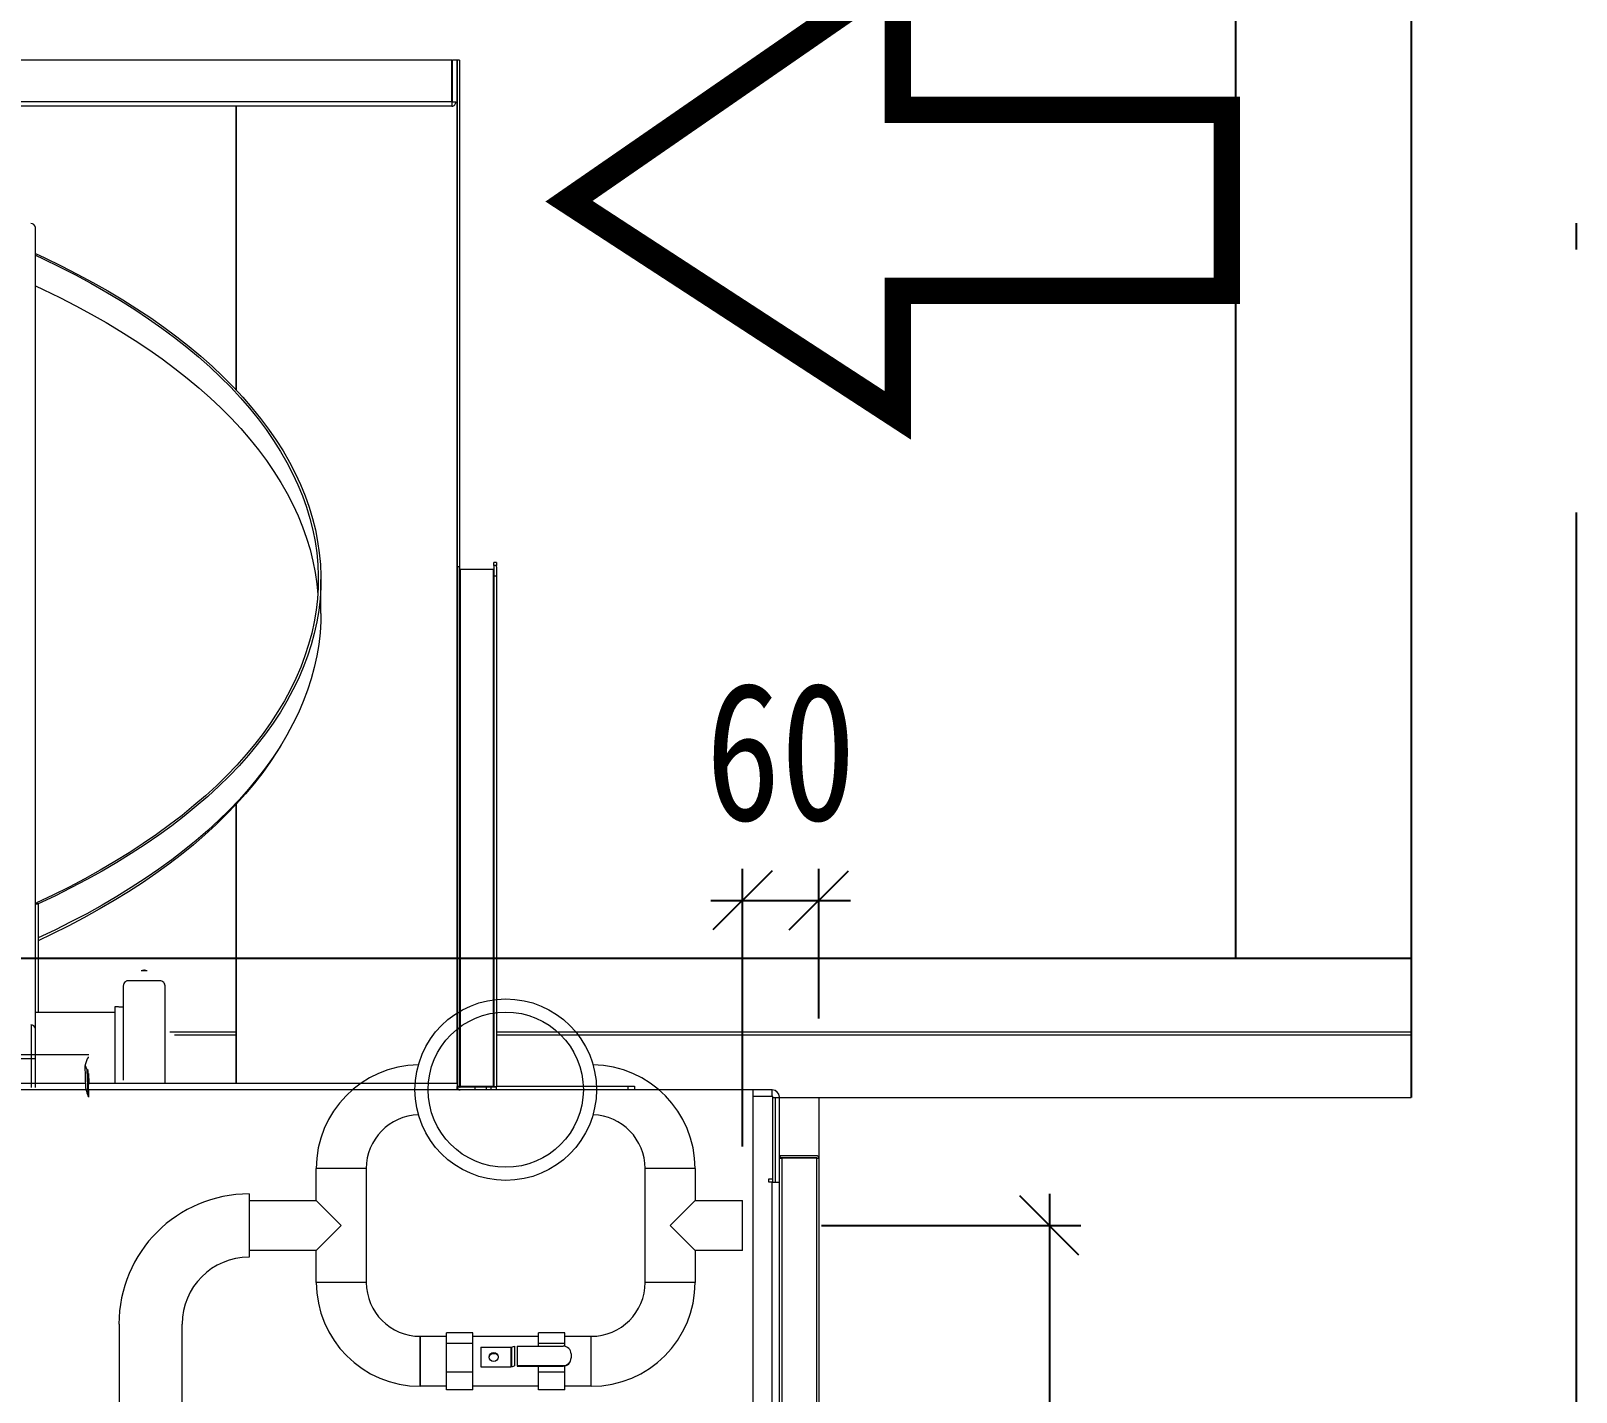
# Model space of a CAD drawing. Extents: x -2187 to 96136, y -11110 to 52208.
# Drawn here: x 36051 to 37226, y 20215 to 21249 of the extents above; entities that cross this region are included whole.
import ezdxf

# ---------------------------------------------------------------- set-up
doc = ezdxf.new("R2010")
doc.units = 0
doc.header["$LTSCALE"] = 1000
doc.header["$MEASUREMENT"] = 0
doc.linetypes.add('ACAD_ISO02W100', pattern=[15, 12, -3])
doc.linetypes.add('DOTE', pattern=[2.42, 2, -0.2, 0.02, -0.2])
for name, color, linetype in [('DIM_SYMB', 3, 'Continuous'), ('DOTE', 14, 'DOTE'), ('洗衣房设备', 4, 'Continuous'), ('设备型号', 7, 'Continuous')]:
    doc.layers.add(name, color=color, linetype=linetype)
doc.styles.add('-宋体', font='', dxfattribs={"width": 0.8})
doc.styles.get('-宋体').set_extended_font_data('SimSun')
doc.dimstyles.new('50', dxfattribs={"dimscale": 30, "dimtxt": 3.5, "dimasz": 1.5, "dimexe": 0.8, "dimexo": 2, "dimgap": 0.8, "dimtad": 1, "dimdec": 0, "dimrnd": 5, "dimzin": 0, "dimdsep": 46, "dimtxsty": '-宋体', "dimblk": 'OBLIQUE', "dimcen": 0.6, "dimdle": 0.8, "dimclrd": 6, "dimclre": 6, "dimclrt": 6, "dimadec": 0, "dimazin": 0, "dimtfac": 1, "dimtdec": 0, "dimtofl": 0, "dimtmove": 2, "dimatfit": 3, "dimldrblk": 'OBLIQUE', "dimfxl": 0, "dimtolj": 1, "dimtzin": 0, "dimarcsym": 0})

# ---------------------------------------------------------------- blocks, each defined once
blk = doc.blocks.new('_OBLIQUE')
at = {"color": 0, "linetype": 'ByBlock'}
blk.add_line((-0.5, -0.5), (0.5, 0.5), dxfattribs=at)
blk = doc.blocks.new('*D103')
at = {"layer": 'Defpoints', "color": 0, "linetype": 'ACAD_ISO02W100', "ltscale": 750}
for p in [(36592.1, 20341.5), (36415.4, 18776.3), (36825.3, 18776.3)]:
    blk.add_point(p, dxfattribs=at)
at = {"layer": '洗衣房设备', "color": 6, "linetype": 'ACAD_ISO02W100', "lineweight": -2, "ltscale": 750}
for p, q in [((36825.3, 20365.5), (36825.3, 18752.3)), ((36652.1, 20341.5), (36849.3, 20341.5)), ((36475.4, 18776.3), (36849.3, 18776.3))]:
    blk.add_line(p, q, dxfattribs=at)
at = {"layer": '洗衣房设备', "color": 6, "linetype": 'ACAD_ISO02W100', "lineweight": -2, "ltscale": 750, "xscale": 45, "yscale": 45, "zscale": 45}
for p, rotation in [((36825.3, 20341.5), 90), ((36825.3, 18776.3), 270)]:
    blk.add_blockref('_OBLIQUE', p, dxfattribs=dict(at, rotation=rotation))
at = {"layer": '洗衣房设备', "color": 6, "linetype": 'ACAD_ISO02W100', "ltscale": 750, "insert": (36748.8, 19558.9), "char_height": 105, "attachment_point": 5, "rotation": 90, "style": '-宋体'}
blk.add_mtext('\\A1;1565', dxfattribs=at)
blk = doc.blocks.new('*D106')
at = {"layer": 'Defpoints', "color": 0, "linetype": 'ACAD_ISO02W100', "ltscale": 750}
for p in [(36650.1, 20588.6), (36650.1, 20438.8), (36592.1, 20341.5)]:
    blk.add_point(p, dxfattribs=at)
at = {"layer": '洗衣房设备', "color": 6, "linetype": 'ACAD_ISO02W100', "lineweight": -2, "ltscale": 750}
for p, q in [((36592.1, 20401.5), (36592.1, 20612.6)), ((36650.1, 20498.8), (36650.1, 20612.6)), ((36568.1, 20588.6), (36674.1, 20588.6))]:
    blk.add_line(p, q, dxfattribs=at)
at = {"layer": '洗衣房设备', "color": 6, "linetype": 'ACAD_ISO02W100', "lineweight": -2, "ltscale": 750, "xscale": 45, "yscale": 45, "zscale": 45, "rotation": 180}
blk.add_blockref('_OBLIQUE', (36592.1, 20588.6), dxfattribs=at)
at = {"layer": '洗衣房设备', "color": 6, "linetype": 'ACAD_ISO02W100', "lineweight": -2, "ltscale": 750, "xscale": 45, "yscale": 45, "zscale": 45}
blk.add_blockref('_OBLIQUE', (36650.1, 20588.6), dxfattribs=at)
at = {"layer": '洗衣房设备', "color": 6, "linetype": 'ACAD_ISO02W100', "ltscale": 750, "insert": (36621.1, 20701.1), "char_height": 105, "attachment_point": 5, "style": '-宋体'}
blk.add_mtext('\\A1;60', dxfattribs=at)

msp = doc.modelspace()

# ---------------------------------------------------------------- linework, layer by layer
for p, q in [((37100.332, 21438.784), (37100.332, 20438.784)), ((36966.829, 21344.443), (36966.829, 20544.314))]:
    msp.add_line(p, q)
at = {"color": 7, "linetype": 'Continuous', "lineweight": 15}
for p, q in [((36371.106, 21227.001), (34859.088, 21227.001)), ((36371.106, 21195.501), (36371.106, 21227.001)), ((36371.106, 21227.001), (36371.606, 21227.001)), ((36371.606, 21195.501), (36371.606, 21227.001)), ((36374.204, 21227.001), (36371.606, 21227.001)), ((36375.03, 21227.001), (36374.204, 21227.001)), ((36375.03, 21227.001), (36375.03, 20449.501)), ((36375.03, 21227.001), (36375.097, 21227.001)), ((36375.03, 21227.001), (36375.03, 20449.501)), ((36375.097, 21227.001), (36375.097, 20842.127)), ((36377.097, 21227.001), (36375.097, 21227.001)), ((36377.097, 21227.001), (36377.097, 20842.127)), ((36371.24, 21192.001), (34858.954, 21192.001)), ((36371.106, 21195.501), (34859.088, 21195.501)), ((36207.012, 21192.001), (36207.012, 20976.714)), ((36371.606, 21195.501), (36374.204, 21195.501)), ((36054.607, 20490.94), (36054.607, 21099.986)), ((36375.097, 20842.127), (36375.097, 20447.001)), ((36377.097, 20842.127), (36375.097, 20842.127)), ((36375.097, 20842.127), (36375.097, 20447.001)), ((36376.762, 20842.127), (36376.762, 20447.001)), ((36376.762, 20842.127), (36376.762, 20447.001)), ((36377.097, 20842.127), (36377.097, 20447.001)), ((36377.097, 20842.127), (36377.097, 20447.001)), ((36377.597, 20840.174), (36402.597, 20840.174)), ((36377.597, 20840.174), (36377.597, 20447.001)), ((36377.597, 20840.174), (36377.597, 20447.001)), ((36402.597, 20840.174), (36402.597, 20447.001)), ((36402.597, 20840.174), (36402.597, 20447.001)), ((36405.097, 20845.297), (36403.097, 20845.297)), ((36403.097, 20843.177), (36403.097, 20845.297)), ((36403.097, 20843.177), (36403.097, 20835.297)), ((36405.097, 20843.177), (36403.097, 20843.177)), ((36403.097, 20835.297), (36405.097, 20835.297)), ((36403.097, 20835.297), (36403.097, 20447.001)), ((36403.097, 20835.297), (36403.097, 20447.001)), ((36405.097, 20845.297), (36405.097, 20843.177)), ((36405.097, 20842.127), (36405.097, 20843.177)), ((36405.097, 20842.127), (36405.097, 20447.001)), ((36405.097, 20842.127), (36405.097, 20447.001)), ((36271.607, 20806.68), (36271.607, 20832.529)), ((36207.012, 20661.412), (36207.012, 20449.501)), ((36207.012, 20661.412), (36207.012, 20449.501)), ((36056.607, 20585.729), (36054.607, 20585.729)), ((36055.392, 20586.63), (36056.737, 20585.879)), ((36055.392, 20586.63), (36055.392, 20585.729)), ((36056.607, 20585.729), (36056.607, 20503.401)), ((36056.737, 20585.879), (36056.737, 20560.03)), ((36056.737, 20563.989), (36056.607, 20563.929)), ((36056.737, 20561.404), (36056.607, 20561.344)), ((36056.737, 20560.03), (36056.607, 20560.103)), ((36139.485, 20534.965), (36135.128, 20534.965)), ((36121.407, 20523.501), (36121.407, 20452.708)), ((36134.42, 20527.501), (36125.407, 20527.501)), ((36138.75, 20527.423), (36135.863, 20527.423)), ((36149.207, 20527.501), (36140.193, 20527.501)), ((36153.207, 20452.708), (36153.207, 20523.501)), ((36116.988, 20507.651), (36115.107, 20507.651)), ((36115.107, 20507.651), (36115.107, 20449.809)), ((36115.107, 20503.401), (36054.607, 20503.401)), ((36051.607, 20490.94), (36051.607, 20493.849)), ((36051.607, 20446.48), (36051.607, 20490.94)), ((36054.607, 20446.48), (36054.607, 20490.94)), ((36156.802, 20488.784), (36207.012, 20488.784)), ((36376.762, 20488.784), (36377.597, 20488.784)), ((36376.762, 20488.784), (36377.597, 20488.784)), ((36402.597, 20488.784), (36403.097, 20488.784)), ((36402.597, 20488.784), (36403.097, 20488.784)), ((36405.097, 20488.784), (37100.332, 20488.784)), ((36405.097, 20488.784), (37100.332, 20488.784)), ((35620.341, 20471.401), (36095.354, 20471.401)), ((36054.607, 20468.258), (35620.341, 20468.258)), ((36092.527, 20463.171), (36093.84, 20460.106)), ((36093.008, 20445.897), (36092.527, 20463.171)), ((36094.062, 20468.075), (36092.537, 20463.537)), ((36093.84, 20460.106), (36094.381, 20440.698)), ((36094.661, 20440.086), (36094.108, 20459.921)), ((36092.908, 20449.501), (35620.341, 20449.501)), ((36094.374, 20458.714), (36094.917, 20439.233)), ((36094.969, 20439.337), (36094.434, 20458.544)), ((36095.213, 20449.501), (36094.686, 20449.501)), ((36094.998, 20456.937), (36095.196, 20449.841)), ((36375.097, 20449.501), (36095.704, 20449.501)), ((36121.407, 20452.708), (36121.377, 20451.968)), ((36153.333, 20449.539), (36153.207, 20452.708)), ((36376.762, 20447.501), (36377.597, 20447.501)), ((36376.762, 20447.501), (36377.597, 20447.501)), ((36402.597, 20447.501), (36403.097, 20447.501)), ((36402.597, 20447.501), (36403.097, 20447.501)), ((36405.097, 20447.501), (36505.097, 20447.501)), ((36405.097, 20447.501), (36505.097, 20447.501)), ((36505.097, 20447.501), (36510.097, 20447.501)), ((36505.097, 20444.501), (36505.097, 20447.501)), ((36505.097, 20447.501), (36510.097, 20447.501)), ((36505.097, 20444.501), (36505.097, 20447.501)), ((36510.097, 20447.501), (36510.097, 20444.501)), ((36510.097, 20447.501), (36510.097, 20444.501)), ((36093.361, 20444.501), (35680.097, 20444.501)), ((36600.097, 20444.501), (36095.4, 20444.501)), ((36375.097, 20444.501), (36375.097, 20447.001)), ((36375.097, 20444.501), (36375.097, 20447.001)), ((36377.195, 20446.501), (36375.097, 20446.501)), ((36377.195, 20446.501), (36375.097, 20446.501)), ((36377.597, 20446.501), (36377.195, 20446.501)), ((36377.597, 20446.501), (36377.195, 20446.501)), ((36402.597, 20447.001), (36377.597, 20447.001)), ((36402.597, 20447.001), (36377.597, 20447.001)), ((36405.097, 20446.501), (36377.597, 20446.501)), ((36405.097, 20446.501), (36377.597, 20446.501)), ((36388.597, 20446.501), (36388.597, 20444.501)), ((36388.597, 20446.501), (36388.597, 20444.501)), ((36397.597, 20444.501), (36397.597, 20446.501)), ((36397.597, 20444.501), (36397.597, 20446.501)), ((36401.01, 20444.501), (36401.01, 20446.501)), ((36401.01, 20444.501), (36401.01, 20446.501)), ((36403.097, 20447.001), (36405.097, 20447.001)), ((36403.097, 20447.001), (36405.097, 20447.001)), ((36405.097, 20444.501), (36405.097, 20446.501)), ((36405.097, 20444.501), (36405.097, 20446.501)), ((36614.697, 20444.501), (36600.097, 20444.501)), ((36600.097, 20058.901), (36600.097, 20444.501)), ((36614.697, 20444.501), (36600.097, 20444.501)), ((36600.097, 20058.901), (36600.097, 20444.501)), ((36615.097, 20439.501), (36600.097, 20439.501)), ((36614.697, 20439.501), (36600.097, 20439.501)), ((36615.097, 20439.501), (36600.097, 20439.501)), ((36614.697, 20439.501), (36600.097, 20439.501)), ((36614.697, 20439.501), (36614.697, 20444.501)), ((36614.697, 20439.501), (36614.697, 20444.501)), ((36615.097, 20377.001), (36615.097, 20439.501)), ((36615.097, 20377.001), (36615.097, 20439.501)), ((36615.097, 20374.501), (36615.097, 20439.101)), ((36615.097, 20374.501), (36615.097, 20439.101)), ((36615.097, 20438.784), (37100.332, 20438.784)), ((36615.097, 20438.784), (37100.332, 20438.784)), ((36617.097, 20374.501), (36617.097, 20438.784)), ((36617.097, 20374.501), (36617.097, 20438.784)), ((36620.097, 20374.501), (36620.097, 20439.101)), ((36620.097, 20374.501), (36620.097, 20439.101)), ((36650.097, 20438.784), (36650.097, 20392.601)), ((36648.197, 20394.501), (36620.097, 20394.501)), ((36648.197, 20394.501), (36620.097, 20394.501)), ((36648.197, 20393.001), (36620.097, 20393.001)), ((36648.197, 20393.001), (36620.097, 20393.001)), ((36620.097, 20392.601), (36621.997, 20392.601)), ((36620.097, 20392.601), (36621.997, 20392.601)), ((36648.197, 20392.601), (36621.997, 20392.601)), ((36621.997, 20392.601), (36621.997, 19586.401)), ((36648.197, 20392.601), (36621.997, 20392.601)), ((36621.997, 20392.601), (36621.997, 19586.401)), ((36648.197, 20392.601), (36648.197, 19586.401)), ((36648.197, 20392.601), (36650.097, 20392.601)), ((36648.197, 20392.601), (36648.197, 19586.401)), ((36648.197, 20392.601), (36650.097, 20392.601)), ((36650.097, 20392.601), (36650.097, 19586.401)), ((36268.097, 20360.501), (36268.097, 20384.717)), ((36306.097, 20384.717), (36306.097, 20298.286)), ((36518.097, 20298.286), (36518.097, 20384.717)), ((36556.097, 20384.717), (36556.097, 20360.501)), ((36612.197, 20374.501), (36612.197, 20377.001)), ((36612.197, 20377.001), (36615.097, 20377.001)), ((36612.197, 20374.501), (36612.197, 20377.001)), ((36612.197, 20377.001), (36615.097, 20377.001)), ((36217.097, 20365.501), (36217.097, 20317.501)), ((36614.697, 20374.501), (36612.197, 20374.501)), ((36614.697, 20374.501), (36612.197, 20374.501)), ((36614.697, 20374.501), (36615.097, 20374.501)), ((36614.697, 18734.501), (36614.697, 20374.501)), ((36614.697, 18734.501), (36614.697, 20374.501)), ((36614.697, 20374.501), (36615.097, 20374.501)), ((36615.097, 20374.501), (36620.097, 20374.501)), ((36615.097, 20374.501), (36620.097, 20374.501)), ((36620.097, 18734.501), (36620.097, 20374.501)), ((36620.097, 18734.501), (36620.097, 20374.501)), ((36217.097, 20360.501), (36268.097, 20360.501)), ((36287.097, 20341.501), (36268.097, 20360.501)), ((36556.097, 20360.501), (36537.097, 20341.501)), ((36556.097, 20360.501), (36592.097, 20360.501)), ((36592.097, 20322.501), (36592.097, 20360.501)), ((36268.097, 20322.501), (36287.097, 20341.501)), ((36537.097, 20341.501), (36556.097, 20322.501)), ((36268.097, 20322.501), (36217.097, 20322.501)), ((36268.097, 20298.286), (36268.097, 20322.501)), ((36592.097, 20322.501), (36556.097, 20322.501)), ((36556.097, 20322.501), (36556.097, 20298.286)), ((36118.274, 20266.501), (36118.274, 20196.501)), ((36165.865, 20268.001), (36165.87, 20268.001)), ((36166.274, 20196.501), (36166.274, 20266.501)), ((36367.097, 20251.842), (36367.097, 20260.02)), ((36387.097, 20260.02), (36367.097, 20260.02)), ((36387.097, 20251.842), (36387.097, 20260.02)), ((36457.097, 20260.02), (36437.097, 20260.02)), ((36437.097, 20251.842), (36437.097, 20260.02)), ((36457.097, 20251.842), (36457.097, 20260.02)), ((36347.097, 20257.286), (36367.097, 20257.286)), ((36347.097, 20257.286), (36347.097, 20219.286)), ((36347.097, 20219.473), (36347.097, 20257.286)), ((36387.097, 20251.842), (36367.097, 20251.842)), ((36367.097, 20230.108), (36367.097, 20251.842)), ((36387.097, 20257.286), (36437.097, 20257.286)), ((36387.097, 20230.108), (36387.097, 20251.842)), ((36393.248, 20249.005), (36393.248, 20234.154)), ((36393.248, 20249.005), (36416.065, 20249.005)), ((36416.065, 20249.005), (36416.065, 20234.154)), ((36416.42, 20249.036), (36418.759, 20249.67)), ((36416.42, 20249.036), (36416.42, 20234.184)), ((36418.759, 20249.67), (36418.759, 20234.818)), ((36420.891, 20249.851), (36455.777, 20249.851)), ((36420.891, 20249.851), (36420.891, 20235)), ((36457.097, 20251.842), (36437.097, 20251.842)), ((36437.097, 20249.851), (36437.097, 20251.842)), ((36457.097, 20257.286), (36477.097, 20257.286)), ((36457.097, 20249.706), (36457.097, 20251.842)), ((36477.097, 20219.473), (36477.097, 20257.286)), ((36477.097, 20219.286), (36477.097, 20257.286)), ((36461.777, 20243.911), (36461.777, 20240.94)), ((36387.097, 20230.108), (36367.097, 20230.108)), ((36367.097, 20216.552), (36367.097, 20230.108)), ((36387.097, 20216.552), (36387.097, 20230.108)), ((36393.248, 20234.154), (36416.065, 20234.154)), ((36416.42, 20234.184), (36418.759, 20234.818)), ((36420.891, 20235), (36420.891, 20234.719)), ((36420.891, 20235), (36455.777, 20235)), ((36420.891, 20234.719), (36455.777, 20234.719)), ((36437.097, 20230.108), (36437.097, 20234.719)), ((36457.097, 20230.108), (36437.097, 20230.108)), ((36437.097, 20216.552), (36437.097, 20230.108)), ((36457.097, 20230.108), (36457.097, 20234.865)), ((36457.097, 20216.552), (36457.097, 20230.108)), ((36347.097, 20219.286), (36347.097, 20219.473)), ((36367.097, 20219.286), (36347.097, 20219.286)), ((36387.097, 20216.552), (36367.097, 20216.552)), ((36437.097, 20219.286), (36387.097, 20219.286)), ((36457.097, 20216.552), (36437.097, 20216.552)), ((36477.097, 20219.286), (36457.097, 20219.286)), ((36477.097, 20219.286), (36477.097, 20219.473))]:
    msp.add_line(p, q, dxfattribs=at)
at = {"color": 8, "linetype": 'Continuous', "lineweight": 15}
for p, q in [((36207.347, 21192.001), (36207.347, 20976.359)), ((36371.606, 21195.501), (36371.106, 21195.501)), ((36207.347, 20661.773), (36207.347, 20449.501)), ((36207.347, 20661.773), (36207.347, 20449.501)), ((36160.338, 20486.384), (36207.012, 20486.384)), ((36376.762, 20486.384), (36377.597, 20486.384)), ((36376.762, 20486.384), (36377.597, 20486.384)), ((36402.597, 20486.384), (36403.097, 20486.384)), ((36402.597, 20486.384), (36403.097, 20486.384)), ((36405.097, 20486.384), (37100.332, 20486.384)), ((36405.097, 20486.384), (37100.332, 20486.384)), ((36376.762, 20447.001), (36375.097, 20447.001)), ((36376.762, 20447.001), (36375.097, 20447.001)), ((36306.097, 20384.717), (36268.097, 20384.717)), ((36556.097, 20384.717), (36518.097, 20384.717)), ((36306.097, 20298.286), (36268.097, 20298.286)), ((36556.097, 20298.286), (36518.097, 20298.286))]:
    msp.add_line(p, q, dxfattribs=at)
at = {"color": 7, "linetype": 'Continuous', "lineweight": 15, "flags": 128}
for points in [[(36054.607, 21080.158), (36061.77, 21076.831), (36074.257, 21070.786), (36086.428, 21064.577), (36098.273, 21058.207), (36109.784, 21051.682), (36120.954, 21045.006), (36131.774, 21038.183), (36142.238, 21031.219), (36152.337, 21024.117), (36162.066, 21016.883), (36171.417, 21009.522), (36180.384, 21002.039), (36188.96, 20994.438), (36197.14, 20986.727), (36204.919, 20978.908), (36212.29, 20970.989), (36219.249, 20962.974), (36225.79, 20954.87), (36231.91, 20946.68), (36237.604, 20938.413), (36242.868, 20930.072), (36247.699, 20921.663), (36252.093, 20913.194), (36256.048, 20904.668), (36259.559, 20896.093), (36262.626, 20887.474), (36265.246, 20878.817), (36267.417, 20870.128), (36269.137, 20861.413), (36270.406, 20852.679), (36271.223, 20843.93), (36271.586, 20835.174), (36271.496, 20826.415), (36270.953, 20817.661), (36269.958, 20808.917), (36268.51, 20800.19), (36266.611, 20791.485), (36264.262, 20782.808), (36261.465, 20774.165), (36258.221, 20765.563), (36254.534, 20757.007), (36250.405, 20748.503), (36245.838, 20740.056), (36240.835, 20731.674), (36235.4, 20723.361), (36229.537, 20715.124), (36223.249, 20706.968), (36216.542, 20698.898), (36209.419, 20690.92), (36201.886, 20683.04), (36193.948, 20675.264), (36185.61, 20667.595), (36176.878, 20660.041), (36167.759, 20652.606), (36158.257, 20645.294), (36148.381, 20638.112), (36138.136, 20631.064), (36127.531, 20624.155), (36116.571, 20617.39), (36105.265, 20610.773), (36093.62, 20604.309), (36081.646, 20598.002), (36069.348, 20591.858), (36056.737, 20585.879)], [(36054.607, 21080.158), (36061.77, 21076.831), (36074.257, 21070.786), (36086.428, 21064.577), (36098.273, 21058.207), (36109.784, 21051.682), (36120.954, 21045.006), (36131.774, 21038.183), (36142.238, 21031.219), (36152.337, 21024.117), (36162.066, 21016.883), (36171.417, 21009.522), (36180.384, 21002.039), (36188.96, 20994.438), (36197.14, 20986.727), (36204.919, 20978.908), (36212.29, 20970.989), (36219.249, 20962.974), (36225.79, 20954.87), (36231.91, 20946.68), (36237.604, 20938.413), (36242.868, 20930.072), (36247.699, 20921.663), (36252.093, 20913.194), (36256.048, 20904.668), (36259.559, 20896.093), (36262.626, 20887.474), (36265.246, 20878.817), (36267.417, 20870.128), (36269.137, 20861.413), (36270.406, 20852.679), (36271.223, 20843.93), (36271.586, 20835.174), (36271.496, 20826.415), (36270.953, 20817.661), (36269.958, 20808.917), (36268.51, 20800.19), (36266.611, 20791.485), (36264.262, 20782.808), (36261.465, 20774.165), (36258.221, 20765.563), (36254.534, 20757.007), (36250.405, 20748.503), (36245.838, 20740.056), (36240.835, 20731.674), (36235.4, 20723.361), (36229.537, 20715.124), (36223.249, 20706.968), (36216.542, 20698.898), (36209.419, 20690.92), (36201.886, 20683.04), (36193.948, 20675.264), (36185.61, 20667.595), (36176.878, 20660.041), (36167.759, 20652.606), (36158.257, 20645.294), (36148.381, 20638.112), (36138.136, 20631.064), (36127.531, 20624.155), (36116.571, 20617.39), (36105.265, 20610.773), (36093.62, 20604.309), (36081.646, 20598.002), (36069.348, 20591.858), (36056.737, 20585.879)], [(36054.607, 21078.79), (36060.408, 21076.087), (36072.858, 21070.061), (36084.991, 21063.87), (36096.8, 21057.52), (36108.277, 21051.015), (36119.412, 21044.359), (36130.2, 21037.557), (36140.632, 21030.614), (36150.701, 21023.534), (36160.4, 21016.322), (36169.722, 21008.983), (36178.661, 21001.523), (36187.212, 20993.946), (36195.367, 20986.257), (36203.122, 20978.463), (36210.47, 20970.568), (36217.408, 20962.577), (36223.93, 20954.497), (36230.031, 20946.333), (36235.708, 20938.09), (36240.956, 20929.775), (36245.772, 20921.392), (36250.153, 20912.948), (36254.095, 20904.449), (36257.596, 20895.9), (36260.653, 20887.307), (36263.265, 20878.676), (36265.429, 20870.014), (36267.145, 20861.326), (36268.41, 20852.617), (36269.224, 20843.895), (36269.586, 20835.166), (36269.497, 20826.434), (36268.955, 20817.706), (36267.963, 20808.989), (36266.519, 20800.288), (36264.626, 20791.61), (36262.284, 20782.959), (36259.496, 20774.343), (36256.262, 20765.767), (36252.586, 20757.236), (36248.47, 20748.758), (36243.916, 20740.338), (36238.929, 20731.981), (36233.51, 20723.694), (36227.665, 20715.481), (36221.397, 20707.35), (36214.71, 20699.305), (36207.609, 20691.351), (36200.099, 20683.496), (36192.185, 20675.742), (36183.872, 20668.098), (36175.167, 20660.566), (36166.075, 20653.153), (36156.603, 20645.864), (36146.756, 20638.704), (36136.543, 20631.677), (36125.969, 20624.789), (36115.043, 20618.045), (36103.771, 20611.448), (36092.162, 20605.004), (36080.224, 20598.716), (36067.964, 20592.59), (36055.392, 20586.63)], [(36054.607, 21078.79), (36060.408, 21076.087), (36072.858, 21070.061), (36084.991, 21063.87), (36096.8, 21057.52), (36108.277, 21051.015), (36119.412, 21044.359), (36130.2, 21037.557), (36140.632, 21030.614), (36150.701, 21023.534), (36160.4, 21016.322), (36169.722, 21008.983), (36178.661, 21001.523), (36187.212, 20993.946), (36195.367, 20986.257), (36203.122, 20978.463), (36210.47, 20970.568), (36217.408, 20962.577), (36223.93, 20954.497), (36230.031, 20946.333), (36235.708, 20938.09), (36240.956, 20929.775), (36245.772, 20921.392), (36250.153, 20912.948), (36254.095, 20904.449), (36257.596, 20895.9), (36260.653, 20887.307), (36263.265, 20878.676), (36265.429, 20870.014), (36267.145, 20861.326), (36268.41, 20852.617), (36269.224, 20843.895), (36269.586, 20835.166), (36269.497, 20826.434), (36268.955, 20817.706), (36267.963, 20808.989), (36266.519, 20800.288), (36264.626, 20791.61), (36262.284, 20782.959), (36259.496, 20774.343), (36256.262, 20765.767), (36252.586, 20757.236), (36248.47, 20748.758), (36243.916, 20740.338), (36238.929, 20731.981), (36233.51, 20723.694), (36227.665, 20715.481), (36221.397, 20707.35), (36214.71, 20699.305), (36207.609, 20691.351), (36200.099, 20683.496), (36192.185, 20675.742), (36183.872, 20668.098), (36175.167, 20660.566), (36166.075, 20653.153), (36156.603, 20645.864), (36146.756, 20638.704), (36136.543, 20631.677), (36125.969, 20624.789), (36115.043, 20618.045), (36103.771, 20611.448), (36092.162, 20605.004), (36080.224, 20598.716), (36067.964, 20592.59), (36055.392, 20586.63)], [(36054.607, 21055.526), (36060.65, 21052.709), (36073.102, 21046.675), (36085.237, 21040.477), (36097.047, 21034.12), (36108.524, 21027.607), (36119.66, 21020.943), (36130.446, 21014.133), (36140.877, 21007.182), (36150.943, 21000.094), (36160.64, 20992.874), (36169.959, 20985.527), (36178.894, 20978.058), (36187.44, 20970.473), (36195.589, 20962.777), (36203.338, 20954.974), (36210.68, 20947.071), (36217.61, 20939.072), (36224.123, 20930.984), (36230.215, 20922.812), (36235.882, 20914.561), (36241.12, 20906.238), (36245.925, 20897.847), (36250.294, 20889.396), (36254.224, 20880.889), (36257.712, 20872.332), (36260.755, 20863.732), (36263.353, 20855.095), (36265.502, 20846.425), (36267.201, 20837.73), (36268.45, 20829.016), (36269.206, 20820.897)], [(36271.607, 20806.68), (36271.496, 20800.566), (36270.953, 20791.812), (36269.958, 20783.069), (36268.51, 20774.341), (36266.611, 20765.636), (36264.262, 20756.959), (36261.465, 20748.316), (36258.221, 20739.714), (36254.534, 20731.158), (36250.405, 20722.654), (36245.838, 20714.208), (36240.835, 20705.825), (36235.4, 20697.513), (36229.537, 20689.275), (36223.249, 20681.119), (36216.542, 20673.049), (36209.419, 20665.071), (36201.886, 20657.192), (36193.948, 20649.415), (36185.61, 20641.747), (36176.878, 20634.192), (36167.759, 20626.757), (36158.257, 20619.445), (36148.381, 20612.263), (36138.136, 20605.215), (36127.531, 20598.306), (36116.571, 20591.541), (36105.265, 20584.924), (36093.62, 20578.46), (36081.646, 20572.154), (36069.348, 20566.009), (36056.737, 20560.03)], [(36271.607, 20806.68), (36271.496, 20800.566), (36270.953, 20791.812), (36269.958, 20783.069), (36268.51, 20774.341), (36266.611, 20765.636), (36264.262, 20756.959), (36261.465, 20748.316), (36258.221, 20739.714), (36254.534, 20731.158), (36250.405, 20722.654), (36245.838, 20714.208), (36240.835, 20705.825), (36235.4, 20697.513), (36229.537, 20689.275), (36223.249, 20681.119), (36216.542, 20673.049), (36209.419, 20665.071), (36201.886, 20657.192), (36193.948, 20649.415), (36185.61, 20641.747), (36176.878, 20634.192), (36167.759, 20626.757), (36158.257, 20619.445), (36148.381, 20612.263), (36138.136, 20605.215), (36127.531, 20598.306), (36116.571, 20591.541), (36105.265, 20584.924), (36093.62, 20578.46), (36081.646, 20572.154), (36069.348, 20566.009), (36056.737, 20560.03)], [(36241.501, 20706.897), (36238.678, 20702.285), (36233.235, 20693.996), (36227.364, 20685.782), (36221.071, 20677.649), (36214.358, 20669.603), (36207.232, 20661.649), (36199.695, 20653.793), (36191.755, 20646.04), (36183.416, 20638.396), (36174.684, 20630.866), (36165.565, 20623.454), (36156.065, 20616.167), (36146.191, 20609.01), (36135.951, 20601.986), (36125.349, 20595.101), (36114.396, 20588.361), (36103.096, 20581.768), (36091.46, 20575.329), (36079.494, 20569.047), (36067.207, 20562.927), (36056.607, 20557.897)], [(36241.5, 20706.896), (36238.678, 20702.285), (36233.235, 20693.996), (36227.364, 20685.782), (36221.071, 20677.649), (36214.358, 20669.603), (36207.232, 20661.649), (36199.695, 20653.793), (36191.755, 20646.04), (36183.416, 20638.396), (36174.684, 20630.866), (36165.565, 20623.454), (36156.065, 20616.167), (36146.191, 20609.01), (36135.951, 20601.986), (36125.349, 20595.101), (36114.396, 20588.361), (36103.096, 20581.768), (36091.46, 20575.329), (36079.494, 20569.047), (36067.207, 20562.927), (36056.607, 20557.897)]]:
    msp.add_lwpolyline(points, dxfattribs=at)
at = {"color": 7, "linetype": 'Continuous', "lineweight": 15}
for centre, radius in [((36412.097, 20444.717), 69), ((36412.097, 20444.717), 59), ((36402.978, 20241.555), 3.463)]:
    msp.add_circle(centre, radius, dxfattribs=at)
for centre, radius, start, end in [((36051.426, 21099.732), 3.191, 4.567388, 93.934319), ((36137.128, 20531.501), 4, 90, 120), ((36137.485, 20531.501), 4, 60, 90), ((36051.426, 20490.686), 3.191, 4.567388, 93.934319), ((36347.097, 20384.717), 79, 90.968801, 180), ((36477.097, 20384.717), 79, 0, 89.031199), ((36377.597, 20447.001), 2.5, 180, 270), ((36377.597, 20447.001), 2.5, 180, 270), ((36377.231, 20446.97), 0.47, 176.188739, 265.59805), ((36377.231, 20446.97), 0.47, 176.188739, 265.59805), ((36377.597, 20447.001), 0.5, 180, 270), ((36377.597, 20447.001), 0.5, 180, 270), ((36614.697, 20439.101), 5.4, 0, 90), ((36614.697, 20439.101), 5.4, 0, 90), ((36614.697, 20439.101), 0.4, 0, 90), ((36614.697, 20439.101), 0.4, 0, 90), ((36347.097, 20384.717), 41, 91.853835, 180), ((36477.097, 20384.717), 41, 0, 88.146165), ((36621.997, 20392.601), 1.9, 90, 180), ((36621.997, 20392.601), 1.9, 90, 180), ((36648.197, 20392.601), 1.9, 0, 90), ((36648.197, 20392.601), 1.9, 0, 90), ((36648.197, 20392.601), 0.4, 0, 90), ((36648.197, 20392.601), 0.4, 0, 90), ((36217.097, 20266.501), 99, 90, 180), ((36217.097, 20266.501), 51, 90, 180), ((36347.097, 20298.286), 79, 180, 270), ((36347.097, 20298.286), 41, 180, 270), ((36477.097, 20298.286), 41, 270, 0), ((36477.097, 20298.286), 79, 270, 0), ((36455.806, 20243.881), 5.971, 0.285811, 90.282987), ((36455.806, 20240.97), 5.971, 269.717013, 359.714189), ((36455.806, 20240.69), 5.971, 269.717013, 359.714189)]:
    msp.add_arc(centre, radius, start, end, dxfattribs=at)
for centre, start_param, end_param in [((36134.42, 20487.401), -0.0623846, 0), ((36140.193, 20487.401), 0, 0.0623846)]:
    msp.add_ellipse(centre, major_axis=(0, 40.1), ratio=0.57735027, start_param=start_param, end_param=end_param, dxfattribs=at)
for points in [[(36371.106, 21195.501), (36371.117, 21195.043), (36371.139, 21194.125), (36371.173, 21192.968), (36371.206, 21192.159), (36371.228, 21192.054), (36371.24, 21192.001)], [(36371.24, 21195.001), (36371.291, 21195.009), (36371.393, 21195.024), (36371.519, 21195.139), (36371.603, 21195.305), (36371.605, 21195.436), (36371.606, 21195.501)], [(36371.24, 21192.001), (36371.631, 21192.054), (36372.414, 21192.159), (36373.4, 21192.968), (36374.084, 21194.125), (36374.164, 21195.043), (36374.204, 21195.501)], [(36137.485, 20535.501), (36137.482, 20535.501), (36137.477, 20535.501), (36137.436, 20535.501), (36137.377, 20535.501), (36137.307, 20535.501), (36137.237, 20535.501), (36137.178, 20535.501), (36137.137, 20535.501), (36137.131, 20535.501), (36137.128, 20535.501)]]:
    msp.add_open_spline(points, degree=3, dxfattribs=at)
for points, knots in [([(36125.407, 20527.501), (36125.403, 20527.501), (36124.997, 20527.501), (36124.185, 20527.375), (36122.945, 20526.769), (36122.037, 20525.793), (36121.503, 20524.615), (36121.439, 20523.874), (36121.407, 20523.501)], [0, 0, 0, 0, 0.002157991, 0.21791224, 0.435566285, 0.713514451, 0.85596464, 1, 1, 1, 1]), ([(36153.207, 20523.501), (36153.142, 20524.022), (36153.012, 20525.075), (36152.14, 20526.349), (36150.858, 20527.275), (36149.763, 20527.501), (36149.211, 20527.501), (36149.207, 20527.501)], [0, 0, 0, 0, 0.2049311, 0.41470424, 0.70364386, 0.99784149, 1, 1, 1, 1]), ([(36121.407, 20507.504), (36121.226, 20507.492), (36120.738, 20507.461), (36119.809, 20507.449), (36118.769, 20507.481), (36117.866, 20507.55), (36117.229, 20507.62), (36117.025, 20507.647), (36116.974, 20507.653), (36117.006, 20507.649), (36117.018, 20507.647)], [0, 0, 0, 0, 0.098506702, 0.265452895, 0.436443981, 0.606809599, 0.771280147, 0.925009514, 0.971582091, 1, 1, 1, 1]), ([(36092.537, 20463.537), (36092.52, 20463.469), (36092.486, 20463.334), (36092.504, 20463.222), (36092.525, 20463.176), (36092.527, 20463.171)], [0, 0, 0, 0, 0.47014309, 0.94081355, 1, 1, 1, 1]), ([(36093.84, 20460.106), (36093.872, 20460.054), (36093.934, 20459.951), (36094.05, 20459.931), (36094.108, 20459.921)], [0, 0, 0, 0, 0.49798873, 1, 1, 1, 1]), ([(36094.349, 20468.555), (36094.286, 20468.473), (36094.165, 20468.312), (36094.096, 20468.153), (36094.062, 20468.075)], [0, 0, 0, 0, 0.51548859, 1, 1, 1, 1]), ([(36094.108, 20459.921), (36094.165, 20459.911), (36094.28, 20459.888), (36094.386, 20459.75), (36094.415, 20459.552), (36094.391, 20459.385), (36094.365, 20459.293), (36094.359, 20459.272)], [0, 0, 0, 0, 0.2565569, 0.51513662, 0.73716404, 0.94085669, 1, 1, 1, 1]), ([(36094.359, 20459.272), (36094.34, 20459.193), (36094.301, 20459.033), (36094.316, 20458.882), (36094.339, 20458.816), (36094.342, 20458.807)], [0, 0, 0, 0, 0.46190915, 0.92603163, 1, 1, 1, 1]), ([(36094.639, 20469.345), (36094.655, 20469.312), (36094.687, 20469.246), (36094.659, 20469.08), (36094.575, 20468.885), (36094.464, 20468.706), (36094.382, 20468.599), (36094.349, 20468.555)], [0, 0, 0, 0, 0.22111792, 0.4433378, 0.64937449, 0.85957305, 1, 1, 1, 1]), ([(36094.644, 20469.655), (36094.626, 20469.594), (36094.59, 20469.473), (36094.613, 20469.385), (36094.636, 20469.351), (36094.639, 20469.345)], [0, 0, 0, 0, 0.45822986, 0.91504464, 1, 1, 1, 1]), ([(36094.901, 20448.72), (36094.84, 20448.747), (36094.769, 20448.778), (36094.714, 20448.749), (36094.707, 20448.746)], [0, 0, 0, 0, 0.87569986, 1, 1, 1, 1]), ([(36094.901, 20448.72), (36094.958, 20448.7), (36095.049, 20448.669), (36095.153, 20448.709), (36095.213, 20448.793), (36095.24, 20448.918), (36095.238, 20449.093), (36095.213, 20449.225), (36095.198, 20449.306)], [0, 0, 0, 0, 0.26488492, 0.42761314, 0.55782869, 0.68862194, 0.80921893, 1, 1, 1, 1]), ([(36095.196, 20449.841), (36095.183, 20449.805), (36095.157, 20449.732), (36095.154, 20449.555), (36095.175, 20449.408), (36095.195, 20449.316), (36095.198, 20449.306)], [0, 0, 0, 0, 0.26812938, 0.53551667, 0.94888855, 1, 1, 1, 1]), ([(36094.381, 20440.698), (36094.149, 20441.523), (36093.681, 20443.184), (36093.233, 20444.989), (36093.008, 20445.897)], [0, 0, 0, 0, 0.49672341, 1, 1, 1, 1]), ([(36094.381, 20440.698), (36094.402, 20440.637), (36094.452, 20440.488), (36094.557, 20440.274), (36094.633, 20440.137), (36094.661, 20440.086)], [0, 0, 0, 0, 0.30670014, 0.74268653, 1, 1, 1, 1]), ([(36094.907, 20439.577), (36094.906, 20439.58), (36094.884, 20439.647), (36094.8, 20439.829), (36094.713, 20439.99), (36094.661, 20440.086)], [0, 0, 0, 0, 0.02125996, 0.42060232, 1, 1, 1, 1]), ([(36094.917, 20439.233), (36094.901, 20439.226), (36094.87, 20439.211), (36094.857, 20439.131), (36094.882, 20439.037), (36094.894, 20438.994)], [0, 0, 0, 0, 0.35204263, 0.70714804, 1, 1, 1, 1]), ([(36094.917, 20439.233), (36094.933, 20439.239), (36094.963, 20439.249), (36094.965, 20439.309), (36094.966, 20439.337)], [0, 0, 0, 0, 0.54544507, 1, 1, 1, 1]), ([(36399.575, 20241.468), (36399.644, 20241.789), (36399.794, 20242.484), (36400.462, 20243.376), (36401.411, 20244.053), (36402.551, 20244.382), (36403.73, 20244.329), (36404.823, 20243.91), (36405.705, 20243.164), (36406.286, 20242.243), (36406.371, 20241.562), (36406.408, 20241.267)], [0, 0, 0, 0, 0.09892447, 0.21409753, 0.3309448, 0.44795381, 0.56328285, 0.67773029, 0.79344672, 0.91061495, 1, 1, 1, 1])]:
    msp.add_open_spline(points, degree=3, knots=knots, dxfattribs=at)
at = {"layer": 'DIM_SYMB', "const_width": 20}
msp.add_lwpolyline([(36960.194, 21189.378), (36710.194, 21189.378), (36710.194, 21292.708), (36460.194, 21119.887), (36710.194, 20957.068), (36710.194, 21051.832), (36960.194, 21051.832), (36960.194, 21189.378)], close=True, dxfattribs=at)
at = {"layer": 'DOTE'}
msp.add_line((37225.665, 42663.27), (37225.665, -3336.73), dxfattribs=at)
at = {"layer": '设备型号', "color": 6}
msp.add_line((37100.332, 20544.314), (30402.611, 20544.314), dxfattribs=at)

# ---------------------------------------------------------------- dimensions: what is measured, and where the dimension line sits
at = {"layer": '洗衣房设备', "color": 2, "linetype": 'ACAD_ISO02W100', "ltscale": 750}
for base, p2, angle, picture, middle in [((36650.097, 20588.582), (36650.097, 20438.784), 180, '*D106', (36621.097, 20701.082)), ((36825.339, 18776.32), (36415.362, 18776.32), 270, '*D103', (36748.839, 19558.911))]:
    dim = msp.add_linear_dim(base=base, p1=(36592.097, 20341.501), p2=p2, angle=angle, dimstyle='50', dxfattribs=at)
    dim.commit()
    dim.dimension.update_dxf_attribs({"geometry": picture, "text_midpoint": middle})

doc.saveas('drawing.dxf')
